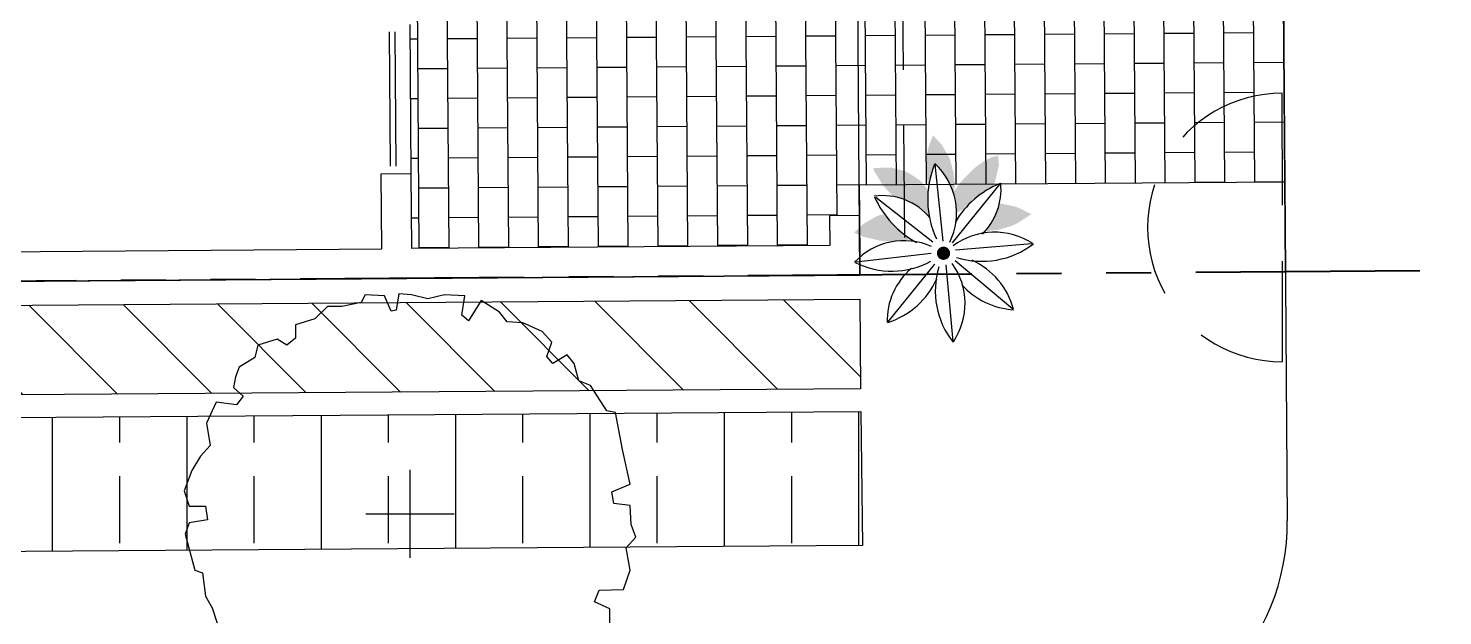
# Model space of a CAD drawing. Header units: feet. Extents: x 919634 to 928945, y 707022 to 708026.
# Drawn here: x 920528.61 to 920560.18, y 707322.87 to 707336 of the extents above; entities that cross this region are included whole.
import ezdxf

# ---------------------------------------------------------------- set-up
doc = ezdxf.new("R2010")
doc.units = ezdxf.units.FT
doc.header["$LTSCALE"] = 20
doc.header["$MEASUREMENT"] = 0
for name, pattern in [('HIDDEN2', [0.1875, 0.125, -0.0625]), ('Site Plan$0$HIDDEN2', [0.1875, 0.125, -0.0625]), ('Site Plan$0$PHANTOM2', [1.25, 0.625, -0.125, 0.125, -0.125, 0.125, -0.125])]:
    doc.linetypes.add(name, pattern=pattern)
for name, color, linetype in [('-u-site-utility clear zone', 252, 'HIDDEN2'), ('-u-site-xref', 7, 'Continuous'), ('LK-TREE-050M', 2, 'Continuous'), ('LK-TREE-TRNK', 32, 'Continuous'), ('LP-ANNO-LABL-SHRB', 2, 'Continuous'), ('LP-PATT-SHAR', 4, 'Continuous'), ('LP-SHAR-BRDR-CONT', 123, 'Continuous'), ('LP-TREE', 15, 'Continuous'), ('Site Plan$0$-u-site-bldg_interior', 252, 'Continuous'), ('Site Plan$0$SP-BLDG-ROOF ABOVE', 4, 'Site Plan$0$HIDDEN2'), ('Site Plan$0$SP-LOT PAVERS', 254, 'Continuous'), ('x-Villa6-LP Block$0$LK-SHRB-013M', 253, 'Continuous'), ('x-Villa6-LP Block$0$LK-SHRB-025M', 253, 'Continuous'), ('x-Villa6-LP Block$0$LK-SHRB-035M', 253, 'Continuous'), ('x-Villa6-LP Block$0$LK-SHRB-TRNK', 253, 'Continuous'), ('x-Villa6-LP Block$0$LP-SHRB', 253, 'Continuous')]:
    doc.layers.add(name, color=color, linetype=linetype)
for name, color, linetype, lineweight in [('Site Plan$0$SP-CURB', 3, 'Continuous', 25), ('Site Plan$0$SP-LOT LINES', 252, 'Site Plan$0$PHANTOM2', 40), ('Site Plan$0$SP-SIDEWALK', 2, 'Continuous', 25), ('SP-BUILDING-FOOTPRINT', 1, 'Continuous', 25)]:
    doc.layers.add(name, color=color, linetype=linetype, lineweight=lineweight)
doc.layers.add('x-Villa6-LP Block$0$LK-SHRB-SHAD', color=253, linetype='Continuous', plot=False)
doc.layers.get('-u-site-xref').off()

# ---------------------------------------------------------------- blocks, each defined once
blk = doc.blocks.new('Site Plan')
at = {"layer": 'Site Plan$0$SP-LOT PAVERS', "extrusion": (7.493688696399937e-08, 5.504065183504281e-10, 0.9999999999999972)}
h = blk.add_hatch(dxfattribs=at)
h.set_pattern_fill('AR-B816', color=256, scale=0.0833333333333333, angle=90.42714286982033)
h.set_pattern_definition([(90.42714286982026, (920556.6552062625, 707332.5704291075), (-0.6666481408316781, -0.004969986932764111), []), (180.4271428698204, (920556.6552062625, 707332.5704291075), (-0.6616781538989135, -0.6716181277644416), [0.6666666666666665, -0.6666666666666665])])
h.paths.add_polyline_path([(920547.1256417906, 707336.5016670809), (920547.1214978222, 707337.0575173823), (920537.121806872, 707336.9829678236), (920537.1658349872, 707331.0772659495), (920546.49887796, 707331.1468235698), (920546.4939079739, 707331.8134717112), (920547.1605561143, 707331.8184416975), (920547.1554617129, 707332.5017781317), (920556.6552062625, 707332.5704291073), (920556.6253863401, 707336.5703180569)])
at = {"layer": 'Site Plan$0$-u-site-bldg_interior', "extrusion": (7.493688696399936e-08, 5.504065183504201e-10, 0.9999999999999972)}
for p, q in [((920536.6937509035, 707332.9200118101, -5.457741269896634e-07), (920536.6713859623, 707335.9199284439, -5.457493415889143e-07)), ((920536.8187474299, 707332.9209436827, -5.551414904685637e-07), (920536.7963824887, 707335.9208603164, -5.551167050678146e-07)), ((920537.1533139971, 707332.7567666409, -5.801225033819138e-07), (920537.1284640625, 707336.0900073451, -5.800949640477486e-07)), ((920536.4866658562, 707332.7517966541, -5.301632314886297e-07), (920537.1533139971, 707332.7567666409, -5.801225033819138e-07)), ((920536.4991870159, 707331.0722740901, -5.301771080507894e-07), (920536.4866658562, 707332.7517966541, -5.301632314886297e-07)), ((920537.1658299015, 707331.0772659113, -5.801359981478103e-07), (920537.1533139971, 707332.7567666409, -5.801225033819138e-07)), ((920547.1605561168, 707331.8184416977, -1.329517614764636e-06), (920546.4939079761, 707331.8134717109, -1.279558342880076e-06)), ((920546.4939079761, 707331.8134717109, -1.279558342880076e-06), (920546.4988779629, 707331.1468235699, -1.27956385074691e-06)), ((920547.1605561168, 707331.8184416977, -1.329517614764636e-06), (920547.1680110972, 707330.8184694865, -1.329525876564886e-06)), ((920544.4156025228, 707331.1312923607, -1.123441126095666e-06), (920537.1658349897, 707331.0772659492, -5.80136379466747e-07)), ((920546.4988779629, 707331.1468235699, -1.27956385074691e-06), (920544.4156025228, 707331.1312923607, -1.123441126095666e-06)), ((920504.333382577, 707330.8324719096, 1.880360131970996e-06), (920536.499187012, 707331.0722740901, -5.30177107754172e-07)), ((920547.1680110972, 707330.8184694865, -1.329525876564886e-06), (920547.1704960784, 707330.4851470577, -1.32952863048474e-06)), ((920547.1704960753, 707330.4851474769, -1.329528630481276e-06), (920503.6717044079, 707330.160855826, 1.930313896005611e-06))]:
    blk.add_line(p, q, dxfattribs=at)
at = {"layer": 'Site Plan$0$SP-BLDG-ROOF ABOVE', "extrusion": (7.493688696399936e-08, 5.504065183504201e-10, 0.9999999999999972)}
for p, q in [((920548.0356877898, 707348.8254383905, -1.404458019856603e-06), (920548.1723624193, 707330.4926160105, -1.40460948618218e-06)), ((920548.1723624193, 707330.4926160105, -1.40460948618218e-06), (920547.1723902038, 707330.485161598, -1.329670578346287e-06))]:
    blk.add_line(p, q, dxfattribs=at)
at = {"layer": 'Site Plan$0$SP-CURB'}
blk.add_ellipse((920554.6782114988, 707329.3032440235), major_axis=(0.1852299438323825, -24.99931378790643), ratio=0.9999999999999987, start_param=6.282045177280824, end_param=7.773843361904245, dxfattribs=at)
at = {"layer": 'Site Plan$0$SP-LOT LINES', "ltscale": 0.4, "extrusion": (7.493688696399936e-08, 5.504065183504201e-10, 0.9999999999999972)}
blk.add_line((920579.6703818665, 707330.7274402216, -3.12959192273754e-06), (920489.6720877829, 707330.0564860583, 4.023167365752034e-06), dxfattribs=at)
at = {"layer": 'Site Plan$0$SP-SIDEWALK'}
blk.add_line((920556.5979746879, 707340.6270305405), (920556.7134497114, 707324.9919326324), dxfattribs=at)
at = {"layer": 'Site Plan$0$SP-SIDEWALK', "extrusion": (7.493688696399936e-08, 5.504065183504201e-10, 0.9999999999999972)}
for p, q in [((920547.1550046029, 707332.5017748282, -1.329477712603114e-06), (920556.6308109274, 707332.5702529986, -2.039602830865201e-06)), ((920547.1554617165, 707332.5017780041, -1.329511969019682e-06), (920547.1605561168, 707331.8184416977, -1.329517614764636e-06))]:
    blk.add_line(p, q, dxfattribs=at)
for points, elevation in [([(920555.8217068402, 707444.2194698602), (920556.6690896165, 707330.5559612735)], 0.06937093032053566), ([(920555.8236382285, 707444.219484259), (920556.6710210048, 707330.5559756723)], 0.06937092904151651)]:
    blk.add_lwpolyline(points, dxfattribs=dict(at, elevation=elevation))
at = {"layer": 'Site Plan$0$SP-SIDEWALK'}
blk.add_arc((920551.7135860746, 707324.9550054974), 5, 270.3591760424117, 0.4231576437427425, dxfattribs=at)
blk = doc.blocks.new('x-Villa6-LP Block$0$SHRUB-TROP-045')
at = {"layer": 'x-Villa6-LP Block$0$LK-SHRB-SHAD'}
h = blk.add_hatch(color=256, dxfattribs=at)
h.paths.add_polyline_path([(0.1215167453093784, 0.5043569362082501), (0.1203003878797375, 0.5056175867822681), (0.09665566838219775, 0.4529033299489846), (0.07482977683545755, 0.3620166802364615), (0.06790325681754439, 0.289331893911708, -0.03911058449450702), (0.07307008214392852, 0.2296074002583559, 0.02457280706967432), (0.08219380524876385, 0.185146694886452, -0.04738378601124061), (0.1475058920860306, 0.266891483077643), (0.147866450044134, 0.2673519195175267)])
h.paths.add_polyline_path([(0.169408654825574, 0.454721062943257), (0.1215167453093784, 0.504356936208243), (0.147866450044134, 0.2673519195175302), (0.1494015802639552, 0.2693122975296696), (0.1551119177809284, 0.2746016286515598, -0.01763492411321065), (0.1837357045316566, 0.301115067767352), (0.2239733946581168, 0.3383861513112016), (0.2167363405818179, 0.367317010207632, 0.008915204495963938), (0.2118357350416034, 0.3800942290321565)])
h.paths.add_polyline_path([(0.487702975998161, 0.3903080836046975), (0.487702975998161, 0.394735874132973), (0.4658770734857711, 0.3874649421559688), (0.3858487862049174, 0.3383861513111981), (0.3276464014364819, 0.2856718944779288), (0.3203711005990186, 0.256588166569923), (0.3135346643655907, 0.2391967668745067, -0.06161275381162902), (0.2783707526661914, 0.1629525964922394), (0.2676251887172612, 0.1420709879321258), (0.2481576962204741, 0.1215343010017058, -0.02671850814648192), (0.2230315264653342, 0.09502815070492332), (0.2077814663285551, 0.07894052613023561, -0.01703608183544385), (0.2436792109799626, 0.084164228700363)])
h.paths.add_polyline_path([(0.487702975998161, 0.2911250934606748), (0.487702975998161, 0.3903080836046975), (0.2436792109799626, 0.084164228700363, -0.04874061055287343), (0.3472404282249357, 0.08551359662647329), (0.3549287768355782, 0.0857212651103545), (0.3712981954956405, 0.09299219708735862), (0.4061783365263807, 0.1215133686049796, 0.01122327890789776), (0.4163136541991719, 0.133042258455415), (0.4548014990487843, 0.1894572167182211, 0.02485514037877812), (0.4695499201874185, 0.2200683205129472)], flags=17)
h.paths.add_polyline_path([(0.6134260903216386, 0.07727006057882235, 0.02806268194683576), (0.5551192936893017, 0.09021108450845716), (0.4767900192591412, 0.09662766307585713), (0.3752902992444689, 0.08239063724041884, -0.04876374819254942), (0.4760652145592701, 0.05828044806780497), (0.5149853404316076, 0.04936660522533387), (0.5036778280655199, 0.03968026848709982, -0.0003316592131866384), (0.5033291935448574, 0.03931947804622737), (0.6687318177812784, 0.05516104897568042)])
h.paths.add_polyline_path([(0.6695854421066088, 0.05481980420809052), (0.6687318177812784, 0.05516104897568042), (0.5033291935448574, 0.03931947804622737, -0.04713572461330539), (0.449266818973598, -0.006929749637887284), (0.4385947090523246, -0.01607178256768194), (0.4227832608894886, -0.02397276186219344, -0.03339106025449748), (0.3776489759552533, -0.04652636018319001), (0.3731170234464116, -0.0487909764642005), (0.3694155885737445, -0.04986180128573992, -0.01840195520888438), (0.3431471224392908, -0.05904649493855274, -0.003729895715891502), (0.3496757914919613, -0.0629544126426076, 0.03774485202328312), (0.4066114084745465, -0.06599545446243127), (0.458601772648322, -0.05969737442969958), (0.5368112429440117, -0.03970231149294889), (0.6168395192592016, 0.005741013363316227)])
h.paths.add_polyline_path([(0.4752278002650314, -0.1708355280926526), (0.4276817632789545, -0.1233180292284288), (0.3984542914724898, -0.09668544753491304, 0.0290957953148948), (0.3496757914919613, -0.0629544126426076, -0.00877288542749939), (0.3365476293127472, -0.06101913044372864, -0.04622488633375078), (0.2680127279270152, -0.07412606936235377), (0.549527330050779, -0.3050129754724722), (0.5439849952152827, -0.2773179172706115, 0.06237489288077321)])
h.paths.add_polyline_path([(0.2680127279270152, -0.07412606936235377, -0.02604137665471236), (0.2286846779986433, -0.07587764057170787, -0.03077215018051943), (0.2509343324112194, -0.1190119937563736), (0.2621687158305974, -0.1269534952169842), (0.2906960867436652, -0.1604949630337025, -0.00946911951601116), (0.3036019609618421, -0.1748657612840212), (0.3294652293872531, -0.2032982809755062), (0.3405635175491568, -0.2231707782067112, -0.03350516339593127), (0.3748712190113679, -0.2821989651412089), (0.4076746887173215, -0.2960026636822981), (0.4974884404941804, -0.3175450265193902, 0.001550993005146463), (0.4997085410075215, -0.3177401517850953), (0.5513618336533028, -0.3141799936248084), (0.549527330050779, -0.3050129754724615)])
h.paths.add_polyline_path([(0.281812054640767, -0.3194512875802751, -0.01558616395823627), (0.2601744932790808, -0.3136926936371331), (0.2530745870423488, -0.3123622606305467), (0.2478684001974898, -0.3097607295966363, -0.101848136993207), (0.1229119572716257, -0.2365062753097469), (0.1257568607664155, -0.2578302708029518), (0.1312133336531218, -0.3141799936248084), (0.151449313666248, -0.3829410163782221, 0.02278777222029971), (0.1690117303997312, -0.423126655075837), (0.2185169217714247, -0.4995887590383781), (0.2566795465100853, -0.4233093183234224, 0.009030372847727874), (0.2616864238129892, -0.4099622412926642)])
at = {"layer": 'x-Villa6-LP Block$0$LK-SHRB-013M'}
for p, q in [((-0.04521264860298402, 0.4947111888167655), (0.002076790392081307, 0.06936166816209877)), ((0.3221899285497898, 0.3820117431732193), (0.0657356590128586, 0.06027300319084361)), ((-0.3871516892731108, 0.3165733553801964), (-0.06158206726306048, 0.04936660522534098)), ((0.5058912226090087, 0.04573113923683891), (0.0693733039487654, 0.003923280369072302)), ((-0.5017376418248602, -0.05060870945844798), (-0.06521972316460278, -0.01425404957343446)), ((-0.3198551757164125, -0.3905247793833304), (-0.04339382065221287, -0.06515057341245623)), ((0.04936622938714663, -0.5014064920326256), (0.01662739206700792, -0.06878603940095473)), ((0.3931240980080446, -0.3232686585960565), (0.05846035817538109, -0.04879097646419694))]:
    blk.add_line(p, q, dxfattribs=at)
at = {"layer": 'x-Villa6-LP Block$0$LK-SHRB-025M'}
for centre, radius, start, end in [((-0.3815419807453679, -0.06187560180722684), 0.3841396636401886, 39.34465986368666, 91.45496107800469), ((0.5451724324242804, -0.1177981326447899), 0.5532854396685946, 113.6603929013798, 150.8006240538955), ((-0.01224134544075639, 0.3432141848778336), 0.3419789932341151, 308.2709197530111, 7.916879420484095), ((0.04210874704877199, 0.4504920083477231), 0.4516916652489914, 196.9518974586183, 245.6194607626367), ((-0.08222916647268619, -0.5083856674715861), 0.5100011634504026, 21.18159697401638, 59.73613060439472), ((0.1065289794307773, -0.4235060134442534), 0.4305509138050944, 131.8394178315768, 176.2882863749757), ((-0.4263544192464508, 0.01700031444270067), 0.4248807598735617, 284.5280451219058, 335.1219479017915), ((0.3633379174516875, 0.03040730845384232), 0.3592318242110866, 224.4220481959246, 275.0012963446909)]:
    blk.add_arc(centre, radius, start, end, dxfattribs=at)
at = {"layer": 'x-Villa6-LP Block$0$LK-SHRB-035M'}
for centre, radius, start, end in [((0.3629830984669695, 0.2903436567445006), 0.4620411458082892, 152.7959366365129, 208.2317824799104), ((-0.3106961840859412, 0.2264931394360303), 0.3837789021252797, 335.6581287532791, 46.50173489216453), ((0.3023645459118427, -0.4450846519260807), 0.5324925785214418, 67.5269908588721, 114.3920613212142), ((-0.2174175365653213, -0.4195929794682272), 0.4681452261535458, 72.61073509454098, 128.0352027105521), ((0.2315448354218574, 0.3022955898139337), 0.3781840460421287, 243.3987376485649, 317.242999875376), ((-0.2828635325053028, 0.2693300553339064), 0.3894860243163909, 235.6643069879837, 305.1074770159431), ((0.4341578652229146, -0.2202609093254111), 0.4813819832427439, 162.1670396703205, 217.0353751854606), ((-0.2770041960257856, -0.2878356535625635), 0.394680609157847, 326.2885753531619, 36.14852901844077)]:
    blk.add_arc(centre, radius, start, end, dxfattribs=at)
at = {"layer": 'x-Villa6-LP Block$0$LK-SHRB-TRNK', "const_width": 0.0375}
blk.add_lwpolyline([(-0.01874999999999716, -7.105427357601002e-15, 1), (0.01874999999999716, -7.105427357601002e-15, 1)], format="xyb", close=True, dxfattribs=at)
blk = doc.blocks.new('x-Villa6-LP Block', base_point=(60.56777102686465, 154.948772139498, 6.35512269888012e-07))
at = {"layer": 'x-Villa6-LP Block$0$LP-SHRB', "xscale": 3.937710483667111, "yscale": 3.937710483667111, "zscale": 3.319641774876093}
blk.add_blockref('x-Villa6-LP Block$0$SHRUB-TROP-045', (61.04170745424926, 162.5778579328908, 1.418051854508205e-06), dxfattribs=at)
blk = doc.blocks.new('TREE-SIMP-125')
at = {"layer": 'LK-TREE-050M'}
blk.add_lwpolyline([(-0.02506661354843231, 0.49870568098099), (-0.03163990929274973, 0.4614792071522942), (-0.04259540219993596, 0.4592894174218003), (-0.05793309226999099, 0.4943260950652899), (-0.1017550638987643, 0.49651588802314), (-0.1105194582245019, 0.4789975475877171), (-0.1543414298532468, 0.4702383789836801), (-0.1872079085748339, 0.4702383789836801), (-0.2156921901334954, 0.4417710769863774), (-0.2595141617622687, 0.4286323224666475), (-0.2595141617622687, 0.3979752275114947), (-0.2792340489951926, 0.3826466800339148), (-0.3011450399927469, 0.3957854345536447), (-0.3449670116214918, 0.3826466800339148), (-0.3515403073658092, 0.354179378036612), (-0.3865978846688165, 0.3322814549128452), (-0.3953622789945825, 0.3103835285617293), (-0.3997444761574513, 0.2862958124801196), (-0.3778334903430789, 0.2665876790868467), (-0.3931711804131339, 0.2468795489209299), (-0.4391842506233274, 0.2534489245671168), (-0.4610952364376999, 0.2052734924038901), (-0.4523308421119623, 0.1549082640554644), (-0.4742418279263347, 0.1308205479738547), (-0.4939617151592586, 0.09797366328821511), (-0.5114905038107622, 0.05198802085548238), (-0.500535010903576, 0.0169513399846366), (-0.4632863350191485, 0.0169513399846366), (-0.4589041378562513, -0.01370575174316002), (-0.500535010903576, -0.02027513061671016), (-0.5092994052293136, -0.04655263965616285), (-0.4873884194149412, -0.1275749597323852), (-0.4698596307634375, -0.1341443386059282), (-0.4632863350191485, -0.1866993566848478), (-0.4479486449490651, -0.2129768657243005), (-0.4260376591346926, -0.2808604312808001), (-0.3953622789945825, -0.2918093928426799), (-0.3624958002729954, -0.2677216767610702), (-0.3515403073658092, -0.2918093928426799), (-0.3800245889244991, -0.3312256564018696), (-0.3581136031101266, -0.3684521302305654), (-0.3230560258071193, -0.3837806777081383), (-0.2901895470855607, -0.3815908847502953), (-0.2792340489951926, -0.4122479797054481), (-0.2638963589251375, -0.4450948643910948), (-0.202545598644889, -0.4582336189108247), (-0.1324304440388744, -0.4888907138659704), (-0.1236660497131368, -0.4779417523040905), (-0.1127105568059505, -0.4385254887449008), (-0.0951817681544469, -0.4429050714332448), (-0.08860847241012948, -0.4910805068238204), (-0.08641737382868087, -0.5064090543014004), (-0.007537824896928669, -0.5085988472592504), (0.02751975240607862, -0.4932702997816705), (0.04723963963900246, -0.4954600927395205), (0.1370746814779409, -0.4888907138659704), (0.1567945687108931, -0.4626132048265177), (0.1940432445953206, -0.4582336189108247), (0.2269097233169077, -0.4516642432646307), (0.244438511968383, -0.4297663169135149), (0.2356741176426453, -0.3991092251857182), (0.2488207091312802, -0.3903500533543252), (0.2838782864342591, -0.4144377694359349), (0.3189358637372663, -0.3991092251857182), (0.3539934410402736, -0.3596929583991724), (0.3693311311103287, -0.3268460737135257), (0.4153442013205222, -0.2830502242386501), (0.4197263984834194, -0.2655318838032201), (0.4525928772049781, -0.2480135433677972), (0.4525928772049781, -0.2151666586821506), (0.4175352999019708, -0.1998381112045777), (0.428490792809157, -0.1735606021651179), (0.4832682573450882, -0.1713708092072679), (0.4986059474151716, -0.1275749597323852), (0.4898415530894056, -0.07720973461131564), (0.511752538903778, -0.05312201530234972), (0.5007970459965918, -0.02465471653239604), (0.4986059474151716, 0.01914113294247954), (0.4613572715307157, 0.02352071885817963), (0.4569750743678469, 0.04979822789763944), (0.4986059474151716, 0.06731656833305522), (0.481077158763668, 0.1461490954514346), (0.4657394686935845, 0.229361208485507), (0.4460195814606607, 0.2337407944012), (0.4087709055762048, 0.2906753983958126), (0.3824777225989635, 0.3016243599576924), (0.3715222296917773, 0.3410406235168821), (0.3561845396217223, 0.3607487569101551), (0.3233180609001352, 0.3410406235168821), (0.3101714694115287, 0.356369170994455), (0.321126962318715, 0.3892160589074578), (0.2992159765043425, 0.4133037749890747), (0.2553940048755692, 0.4330119051549843), (0.2203364275725903, 0.4352016981128344), (0.2028076389210867, 0.4570996244639502), (0.161176765873762, 0.4833771335034101), (0.1326924843150721, 0.4373914910706844), (0.117354794245017, 0.4505302455904143), (0.1239280899893345, 0.4943260950652899), (0.07791501977914095, 0.49651588802314), (0.04066634389468504, 0.487756716191754), (0.003417668010257557, 0.49651588802314)], close=True, dxfattribs=at)
at = {"layer": 'LK-TREE-TRNK'}
for p, q in [((0, -0.1000000000000014), (0, 0.1000000000000014)), ((-0.09999999999999432, 0), (0.1000000000000227, 0))]:
    blk.add_line(p, q, dxfattribs=at)
blk = doc.blocks.new('A$C2b7dc3a7')
at = {"layer": '-u-site-utility clear zone'}
blk.add_lwpolyline([(-3, 5.684341886080801e-14), (2.999990343749232, 0.007611662847921252)], dxfattribs=at)
blk.add_arc((0, 5.684341886080801e-14), 3, 179.8546277919402, 0.1453722080597722, dxfattribs=at)

msp = doc.modelspace()

# ---------------------------------------------------------------- block references
at = {"layer": '-u-site-xref'}
msp.add_blockref('Site Plan', (0, 0), dxfattribs=at)

# ---------------------------------------------------------------- next in the draw order: hatches: boundary and pattern name
at = {"layer": 'LP-PATT-SHAR'}
h = msp.add_hatch(dxfattribs=at)
h.set_pattern_fill('ANSI33', color=256, scale=12, angle=45)
h.set_pattern_definition([(90, (920409.1467930891, 707331.9921276671), (-3, 0), []), (90, (920410.6467930865, 707333.4921276645), (-3, 0), [1.5, -0.75])])
edge = h.paths.add_edge_path()
edge.add_line((920489.0474073507, 707327.0296136292), (920547.1889419595, 707327.439631803))
edge.add_line((920547.1889419595, 707327.439631803), (920547.2273734879, 707324.4399263387))
edge.add_line((920547.2273734879, 707324.4399263387), (920488.0824342824, 707324.0140162397))
edge.add_arc((920489.0274210742, 707328.4179204463), 4.504150563367553, 90.20611899700879, 257.889159794171, ccw=False)
edge.add_line((920489.0112176295, 707332.9220418638), (920489.0474073507, 707327.0296136292))
h = msp.add_hatch(dxfattribs=at)
h.set_pattern_fill('ANSI31', color=256, scale=12, angle=90)
h.set_pattern_definition([(135, (920492.6908159519, 707327.5490461662), (-1.060660171779821, -1.060660171779821), [])])
h.paths.add_polyline_path([(920489.689110984, 707327.5301353551), (920489.6742019707, 707329.5300797846), (920547.1726987109, 707329.944977496), (920547.1876077242, 707327.9450330666)])

# ---------------------------------------------------------------- next in the draw order: linework, layer by layer
at = {"layer": 'LP-SHAR-BRDR-CONT', "elevation": -9.231473331186271e-06}
msp.add_lwpolyline([(920489.0474073507, 707327.0296136292), (920547.1889419595, 707327.439631803), (920547.2273734879, 707324.4399263387), (920488.0824342824, 707324.0140162397, -0.8979029294634123), (920489.0112176295, 707332.9220418638)], format="xyb", close=True, dxfattribs=at)
msp.add_lwpolyline([(920489.689110984, 707327.5301353551), (920489.6742019707, 707329.5300797846), (920547.1726987109, 707329.944977496), (920547.1876077242, 707327.9450330666)], close=True, dxfattribs=at)
at = {"layer": 'SP-BUILDING-FOOTPRINT', "extrusion": (7.493688696399936e-08, 5.504065183504201e-10, 0.9999999999999972), "elevation": 0.06937190923347987}
msp.add_lwpolyline([(920503.6759905902, 707330.1608877804), (920547.1724929698, 707330.4851623642), (920547.1165278355, 707337.7241655263), (920546.4498796947, 707337.7191955394), (920546.3671733068, 707348.8129993023), (920546.6171449836, 707348.8148371443), (920546.5314125007, 707360.3145455312), (920539.1982967777, 707360.259875778), (920539.1473544117, 707367.0930192217), (920543.1472507018, 707367.1229507002), (920542.9882576851, 707388.4494451982), (920547.5714588853, 707388.4836138228), (920547.5328559959, 707393.6616587585), (920547.8661968, 707393.6641424634), (920547.8166687173, 707400.3075813039), (920551.4830983679, 707400.3464381187), (920551.4321560225, 707407.1795787899), (920543.5157456653, 707407.1201235334), (920543.5137316365, 707407.45612889), (920540.8466350184, 707407.4362451845), (920540.7638996053, 707418.5339450187), (920546.0137532639, 707418.5730836624), (920545.9647549931, 707425.1454563002), (920547.2980642375, 707425.1553964342), (920547.2594613349, 707430.3334431433), (920547.5927743664, 707430.3359280544), (920547.5432740244, 707436.9793656883), (920551.209703675, 707437.0182225031), (920551.1587613296, 707443.8513631744), (920543.2423644101, 707443.7901055239), (920543.2398460098, 707444.1279108597), (920502.8243268328, 707443.8243646817), (920502.9610094535, 707425.4915414163), (920500.9610682696, 707425.4766306083), (920501.1027586265, 707406.471024704), (920503.1026838942, 707406.4859336508), (920503.3933823761, 707367.4931545857), (920501.3934374098, 707367.478244621), (920501.5350781913, 707348.4787676238), (920503.535026103, 707348.4936776106), (920503.6759905902, 707330.1608877804)], dxfattribs=at)

# ---------------------------------------------------------------- next in the draw order: block references
at = {"layer": '-u-site-xref', "rotation": 90.42714286982422}
msp.add_blockref('x-Villa6-LP Block', (920556.6706769427, 707330.555973495), dxfattribs=at)
at = {"layer": 'LP-ANNO-LABL-SHRB', "rotation": 270}
msp.add_blockref('A$C2b7dc3a7', (920556.5944488185, 707331.5492711458), dxfattribs=at)
at = {"layer": 'LP-TREE', "xscale": 9.856521844232574, "yscale": 9.856521844232574, "zscale": 9.855894546090255}
msp.add_blockref('TREE-SIMP-125', (920537.1275181575, 707325.1497857522), dxfattribs=at)

doc.saveas('drawing.dxf')
